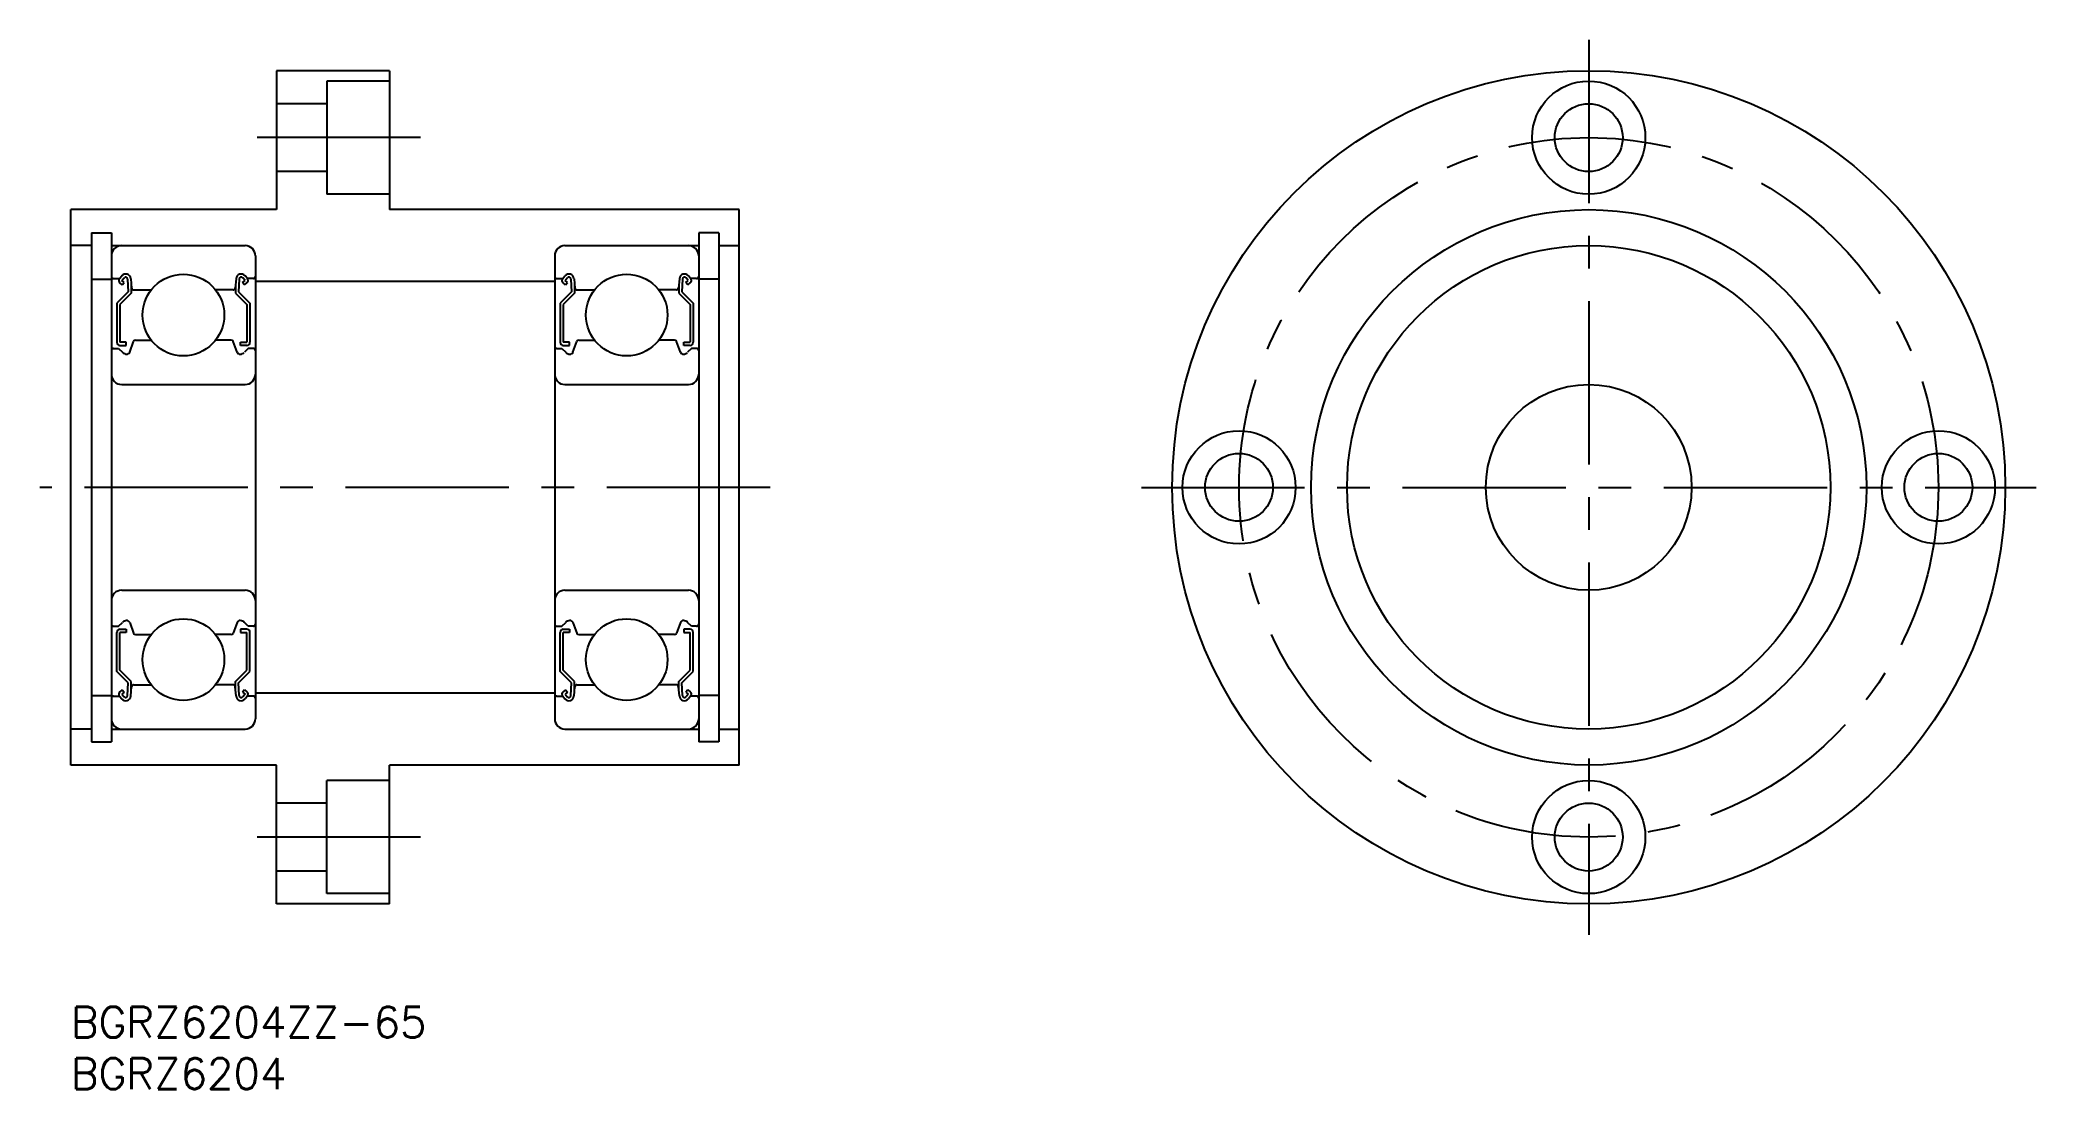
# Model space of a CAD drawing. Extents: x -3 to 191, y -8 to 94.
import ezdxf

# ---------------------------------------------------------------- set-up
doc = ezdxf.new("R2010")
doc.units = 0
doc.header["$LTSCALE"] = 0.5
doc.linetypes.add('CENTER', pattern=[50.8, 31.75, -6.35, 6.35, -6.35])
for name, color, linetype in [('MSM_CENTER', 1, 'CENTER'), ('MSM_CONTINUOUS', 7, 'CONTINUOUS'), ('MSM_PART_NUMBER', 7, 'CONTINUOUS')]:
    doc.layers.add(name, color=color, linetype=linetype)
doc.styles.get("Standard").update_dxf_attribs({"font": 'txt.shx', "height": 3, "bigfont": 'bigfont.shx'})

# ---------------------------------------------------------------- blocks, each defined once
blk = doc.blocks.new('*U2')
at = {"layer": 'MSM_PART_NUMBER'}
blk.add_text('BGRZ6204ZZ-65', height=3, dxfattribs=at).set_placement((0, -3))
blk = doc.blocks.new('*U3')
at = {"layer": 'MSM_PART_NUMBER'}
blk.add_text('BGRZ6204', height=3, dxfattribs=at).set_placement((0, -8))

msp = doc.modelspace()

# ---------------------------------------------------------------- linework, layer by layer
at = {"layer": 'MSM_CENTER'}
for p, q in [((147.59, 94), (147.59, 7)), ((34, 84.5), (17, 84.5)), ((68, 50.5), (-3, 50.5)), ((104.09, 50.5), (191.09, 50.5)), ((34, 16.5), (17, 16.5))]:
    msp.add_line(p, q, dxfattribs=at)
msp.add_circle((147.59, 50.5), 34, dxfattribs=at)
at = {"layer": 'MSM_CONTINUOUS'}
for p, q in [((31, 91), (20, 91)), ((20, 91), (20, 77.5)), ((31, 90), (24.9, 90)), ((24.9, 90), (24.9, 79)), ((28.25, 91), (28.25, 91)), ((31, 91), (31, 77.5)), ((24.9, 87.8), (20, 87.8)), ((24.9, 81.2), (20, 81.2)), ((31, 79), (24.9, 79)), ((0, 23.5), (0, 77.5)), ((20, 77.5), (0, 77.5)), ((65, 77.5), (31, 77.5)), ((65, 23.5), (65, 77.5)), ((2, 74), (0, 74)), ((2, 75.25), (2, 25.75)), ((2, 75.25), (3.95, 75.25)), ((3.95, 75.25), (3.95, 25.75)), ((3.95, 74), (16.95, 74)), ((48.05, 74), (61.05, 74)), ((61.05, 75.25), (61.05, 25.75)), ((63, 75.25), (61.05, 75.25)), ((63, 75.25), (63, 25.75)), ((63, 74), (65, 74)), ((17.95, 73), (17.95, 28)), ((47.05, 73), (47.05, 28)), ((2, 70.75), (3.95, 70.75)), ((4.15, 70.8), (4.73, 70.8)), ((4.73, 70.8), (4.95, 71.06)), ((5, 70.18), (4.77, 70.38)), ((4.96, 70.61), (5.18, 70.86)), ((5.19, 70.41), (4.96, 70.61)), ((5, 70.18), (5.19, 70.41)), ((5.53, 70.74), (5.58, 69.5)), ((5.83, 70.78), (5.91, 69.88)), ((5.88, 70.23), (5.88, 69.38)), ((16.07, 70.78), (15.99, 69.88)), ((16.02, 70.23), (16.02, 69.38)), ((16.37, 70.74), (16.32, 69.5)), ((16.71, 70.41), (16.94, 70.61)), ((16.9, 70.18), (16.71, 70.41)), ((16.94, 70.61), (16.72, 70.86)), ((16.9, 70.18), (17.13, 70.38)), ((17.17, 70.8), (16.95, 71.06)), ((17.75, 70.8), (17.17, 70.8)), ((47.05, 70.5), (17.95, 70.5)), ((47.25, 70.8), (47.83, 70.8)), ((47.83, 70.8), (48.05, 71.06)), ((48.1, 70.18), (47.87, 70.38)), ((48.06, 70.61), (48.28, 70.86)), ((48.29, 70.41), (48.06, 70.61)), ((48.1, 70.18), (48.29, 70.41)), ((48.63, 70.74), (48.68, 69.5)), ((48.93, 70.78), (49.01, 69.88)), ((48.98, 70.23), (48.98, 69.38)), ((59.17, 70.78), (59.09, 69.88)), ((59.12, 70.23), (59.12, 69.38)), ((59.47, 70.74), (59.42, 69.5)), ((59.81, 70.41), (60.04, 70.61)), ((60, 70.18), (59.81, 70.41)), ((60.04, 70.61), (59.82, 70.86)), ((60, 70.18), (60.23, 70.38)), ((60.27, 70.8), (60.05, 71.06)), ((60.85, 70.8), (60.27, 70.8)), ((63, 70.75), (61.05, 70.75)), ((5.58, 69.5), (4.48, 68.4)), ((4.48, 68.4), (4.48, 64.6)), ((5.88, 69.38), (4.78, 68.28)), ((4.78, 68.28), (4.78, 64.6)), ((6.11, 69.7), (7.83, 69.7)), ((15.79, 69.7), (14.07, 69.7)), ((16.02, 69.38), (17.12, 68.28)), ((16.32, 69.5), (17.42, 68.4)), ((17.12, 68.28), (17.12, 64.6)), ((17.42, 68.4), (17.42, 64.6)), ((48.68, 69.5), (47.58, 68.4)), ((47.58, 68.4), (47.58, 64.6)), ((48.98, 69.38), (47.88, 68.28)), ((47.88, 68.28), (47.88, 64.6)), ((49.21, 69.7), (50.93, 69.7)), ((58.89, 69.7), (57.17, 69.7)), ((59.12, 69.38), (60.22, 68.28)), ((59.42, 69.5), (60.52, 68.4)), ((60.22, 68.28), (60.22, 64.6)), ((60.52, 68.4), (60.52, 64.6)), ((5.4, 64.6), (4.78, 64.6)), ((4.78, 64.3), (5.4, 64.3)), ((5.4, 64.3), (5.4, 64.6)), ((5.73, 63.65), (6.1, 64.67)), ((6.29, 64.8), (7.83, 64.8)), ((15.61, 64.8), (14.07, 64.8)), ((16.17, 63.65), (15.8, 64.67)), ((16.5, 64.3), (16.5, 64.6)), ((16.5, 64.6), (17.12, 64.6)), ((17.12, 64.3), (16.5, 64.3)), ((48.5, 64.6), (47.88, 64.6)), ((47.88, 64.3), (48.5, 64.3)), ((48.5, 64.3), (48.5, 64.6)), ((48.83, 63.65), (49.2, 64.67)), ((49.39, 64.8), (50.93, 64.8)), ((58.71, 64.8), (57.17, 64.8)), ((59.27, 63.65), (58.9, 64.67)), ((59.6, 64.3), (59.6, 64.6)), ((59.6, 64.6), (60.22, 64.6)), ((60.22, 64.3), (59.6, 64.3)), ((4.15, 64), (4.65, 64)), ((4.65, 64), (5.02, 63.63)), ((17.25, 64), (16.88, 63.63)), ((17.75, 64), (17.25, 64)), ((47.25, 64), (47.75, 64)), ((47.75, 64), (48.12, 63.63)), ((60.35, 64), (59.98, 63.63)), ((60.85, 64), (60.35, 64)), ((4.95, 60.5), (16.95, 60.5)), ((48.05, 60.5), (60.05, 60.5)), ((4.95, 40.5), (16.95, 40.5)), ((48.05, 40.5), (60.05, 40.5)), ((4.15, 37), (4.65, 37)), ((4.65, 37), (5.02, 37.37)), ((5.73, 37.35), (6.1, 36.33)), ((16.17, 37.35), (15.8, 36.33)), ((17.25, 37), (16.88, 37.37)), ((17.75, 37), (17.25, 37)), ((47.25, 37), (47.75, 37)), ((47.75, 37), (48.12, 37.37)), ((48.83, 37.35), (49.2, 36.33)), ((59.27, 37.35), (58.9, 36.33)), ((60.35, 37), (59.98, 37.37)), ((60.85, 37), (60.35, 37)), ((4.48, 32.6), (4.48, 36.4)), ((4.78, 36.7), (5.4, 36.7)), ((4.78, 32.72), (4.78, 36.4)), ((5.4, 36.4), (4.78, 36.4)), ((5.4, 36.7), (5.4, 36.4)), ((6.29, 36.2), (7.83, 36.2)), ((15.61, 36.2), (14.07, 36.2)), ((16.5, 36.7), (16.5, 36.4)), ((17.12, 36.7), (16.5, 36.7)), ((16.5, 36.4), (17.12, 36.4)), ((17.12, 32.72), (17.12, 36.4)), ((17.42, 32.6), (17.42, 36.4)), ((47.58, 32.6), (47.58, 36.4)), ((47.88, 36.7), (48.5, 36.7)), ((47.88, 32.72), (47.88, 36.4)), ((48.5, 36.4), (47.88, 36.4)), ((48.5, 36.7), (48.5, 36.4)), ((49.39, 36.2), (50.93, 36.2)), ((58.71, 36.2), (57.17, 36.2)), ((59.6, 36.7), (59.6, 36.4)), ((60.22, 36.7), (59.6, 36.7)), ((59.6, 36.4), (60.22, 36.4)), ((60.22, 32.72), (60.22, 36.4)), ((60.52, 32.6), (60.52, 36.4)), ((5.58, 31.5), (4.48, 32.6)), ((5.88, 31.62), (4.78, 32.72)), ((5.53, 30.26), (5.58, 31.5)), ((5.83, 30.22), (5.91, 31.12)), ((5.88, 30.77), (5.88, 31.62)), ((6.11, 31.3), (7.83, 31.3)), ((15.79, 31.3), (14.07, 31.3)), ((16.07, 30.22), (15.99, 31.12)), ((16.02, 31.62), (17.12, 32.72)), ((16.02, 30.77), (16.02, 31.62)), ((16.32, 31.5), (17.42, 32.6)), ((16.37, 30.26), (16.32, 31.5)), ((48.68, 31.5), (47.58, 32.6)), ((48.98, 31.62), (47.88, 32.72)), ((48.63, 30.26), (48.68, 31.5)), ((48.93, 30.22), (49.01, 31.12)), ((48.98, 30.77), (48.98, 31.62)), ((49.21, 31.3), (50.93, 31.3)), ((58.89, 31.3), (57.17, 31.3)), ((59.17, 30.22), (59.09, 31.12)), ((59.12, 31.62), (60.22, 32.72)), ((59.12, 30.77), (59.12, 31.62)), ((59.42, 31.5), (60.52, 32.6)), ((59.47, 30.26), (59.42, 31.5)), ((2, 30.25), (3.95, 30.25)), ((4.15, 30.2), (4.73, 30.2)), ((4.73, 30.2), (4.95, 29.94)), ((5, 30.82), (4.77, 30.62)), ((5.19, 30.59), (4.96, 30.39)), ((4.96, 30.39), (5.18, 30.14)), ((5, 30.82), (5.19, 30.59)), ((16.9, 30.82), (16.71, 30.59)), ((16.71, 30.59), (16.94, 30.39)), ((16.94, 30.39), (16.72, 30.14)), ((16.9, 30.82), (17.13, 30.62)), ((17.17, 30.2), (16.95, 29.94)), ((17.75, 30.2), (17.17, 30.2)), ((47.05, 30.5), (17.95, 30.5)), ((47.25, 30.2), (47.83, 30.2)), ((47.83, 30.2), (48.05, 29.94)), ((48.1, 30.82), (47.87, 30.62)), ((48.29, 30.59), (48.06, 30.39)), ((48.06, 30.39), (48.28, 30.14)), ((48.1, 30.82), (48.29, 30.59)), ((60, 30.82), (59.81, 30.59)), ((59.81, 30.59), (60.04, 30.39)), ((60.04, 30.39), (59.82, 30.14)), ((60, 30.82), (60.23, 30.62)), ((60.27, 30.2), (60.05, 29.94)), ((60.85, 30.2), (60.27, 30.2)), ((63, 30.25), (61.05, 30.25)), ((2, 27), (0, 27)), ((2, 25.75), (3.95, 25.75)), ((3.95, 27), (16.95, 27)), ((8.25, 27), (8.25, 27)), ((48.05, 27), (61.05, 27)), ((51.35, 27), (51.35, 27)), ((63, 25.75), (61.05, 25.75)), ((63, 27), (65, 27)), ((20, 23.5), (0, 23.5)), ((20, 10), (20, 23.5)), ((31, 10), (31, 23.5)), ((65, 23.5), (31, 23.5)), ((31, 22), (24.9, 22)), ((24.9, 11), (24.9, 22)), ((24.9, 19.8), (20, 19.8)), ((24.9, 13.2), (20, 13.2)), ((31, 10), (20, 10)), ((31, 11), (24.9, 11))]:
    msp.add_line(p, q, dxfattribs=at)
for centre, radius in [((147.59, 50.5), 40.5), ((147.59, 84.5), 5.5), ((147.59, 84.5), 3.3), ((147.59, 50.5), 27), ((147.59, 50.5), 23.5), ((10.95, 67.25), 3.97), ((54.05, 67.25), 3.97), ((147.59, 50.5), 10), ((113.59, 50.5), 5.5), ((181.59, 50.5), 5.5), ((113.59, 50.5), 3.3), ((181.59, 50.5), 3.3), ((10.95, 33.75), 3.97), ((54.05, 33.75), 3.97), ((147.59, 16.5), 5.5), ((147.59, 16.5), 3.3)]:
    msp.add_circle(centre, radius, dxfattribs=at)
for centre, radius, start, end in [((4.95, 73), 1, 90, 180), ((16.95, 73), 1, 0, 90), ((48.05, 73), 1, 90, 180), ((60.05, 73), 1, 0, 90), ((4.15, 71), 0.2, 180, 270), ((4.96, 70.61), 0.3, 139.9098, 229.9963), ((5.33, 70.74), 0.5, 4.987, 139.9098), ((5.33, 70.74), 0.2, 2.3754, 139.9922), ((6.11, 69.9), 0.2, 184.987, 270), ((15.79, 69.9), 0.2, 270, 355.013), ((16.57, 70.74), 0.5, 40.0902, 175.013), ((16.57, 70.74), 0.2, 40.0078, 177.6246), ((16.94, 70.61), 0.3, 310.0037, 40.0902), ((17.75, 71), 0.2, 270, 0), ((47.25, 71), 0.2, 180, 270), ((48.06, 70.61), 0.3, 139.9098, 229.9963), ((48.43, 70.74), 0.5, 4.987, 139.9098), ((48.43, 70.74), 0.2, 2.3754, 139.9922), ((49.21, 69.9), 0.2, 184.987, 270), ((58.89, 69.9), 0.2, 270, 355.013), ((59.67, 70.74), 0.5, 40.0902, 175.013), ((59.67, 70.74), 0.2, 40.0078, 177.6246), ((60.04, 70.61), 0.3, 310.0037, 40.0902), ((60.85, 71), 0.2, 270, 0), ((4.78, 64.6), 0.3, 180, 270), ((6.29, 64.6), 0.2, 90, 160.0299), ((15.61, 64.6), 0.2, 19.9701, 90), ((17.12, 64.6), 0.3, 270, 0), ((47.88, 64.6), 0.3, 180, 270), ((49.39, 64.6), 0.2, 90, 160.0299), ((58.71, 64.6), 0.2, 19.9701, 90), ((60.22, 64.6), 0.3, 270, 0), ((4.15, 63.8), 0.2, 90, 180), ((5.45, 64.05), 0.6, 225, 267.9591), ((5.45, 63.75), 0.3, 265.5374, 340.0299), ((16.45, 63.75), 0.3, 199.9701, 274.4626), ((16.45, 64.05), 0.6, 272.0409, 315), ((17.75, 63.8), 0.2, 0, 90), ((47.25, 63.8), 0.2, 90, 180), ((48.55, 64.05), 0.6, 225, 267.9591), ((48.55, 63.75), 0.3, 265.5374, 340.0299), ((59.55, 63.75), 0.3, 199.9701, 274.4626), ((59.55, 64.05), 0.6, 272.0409, 315), ((60.85, 63.8), 0.2, 0, 90), ((4.95, 61.5), 1, 180, 270), ((16.95, 61.5), 1, 270, 0), ((48.05, 61.5), 1, 180, 270), ((60.05, 61.5), 1, 270, 0), ((4.95, 39.5), 1, 90, 180), ((16.95, 39.5), 1, 0, 90), ((48.05, 39.5), 1, 90, 180), ((60.05, 39.5), 1, 0, 90), ((4.15, 37.2), 0.2, 180, 270), ((5.45, 36.95), 0.6, 92.0409, 135), ((5.45, 37.25), 0.3, 19.9701, 94.4626), ((16.45, 37.25), 0.3, 85.5374, 160.0299), ((16.45, 36.95), 0.6, 45, 87.9591), ((17.75, 37.2), 0.2, 270, 0), ((47.25, 37.2), 0.2, 180, 270), ((48.55, 36.95), 0.6, 92.0409, 135), ((48.55, 37.25), 0.3, 19.9701, 94.4626), ((59.55, 37.25), 0.3, 85.5374, 160.0299), ((59.55, 36.95), 0.6, 45, 87.9591), ((60.85, 37.2), 0.2, 270, 0), ((4.78, 36.4), 0.3, 90, 180), ((6.29, 36.4), 0.2, 199.9701, 270), ((15.61, 36.4), 0.2, 270, 340.0299), ((17.12, 36.4), 0.3, 0, 90), ((47.88, 36.4), 0.3, 90, 180), ((49.39, 36.4), 0.2, 199.9701, 270), ((58.71, 36.4), 0.2, 270, 340.0299), ((60.22, 36.4), 0.3, 0, 90), ((6.11, 31.1), 0.2, 90, 175.013), ((15.79, 31.1), 0.2, 4.987, 90), ((49.21, 31.1), 0.2, 90, 175.013), ((58.89, 31.1), 0.2, 4.987, 90), ((4.15, 30), 0.2, 90, 180), ((4.96, 30.39), 0.3, 130.0037, 220.0902), ((5.33, 30.26), 0.5, 220.0902, 355.013), ((5.33, 30.26), 0.2, 220.0078, 357.6246), ((16.57, 30.26), 0.5, 184.987, 319.9098), ((16.57, 30.26), 0.2, 182.3754, 319.9922), ((16.94, 30.39), 0.3, 319.9098, 49.9963), ((17.75, 30), 0.2, 0, 90), ((47.25, 30), 0.2, 90, 180), ((48.06, 30.39), 0.3, 130.0037, 220.0902), ((48.43, 30.26), 0.5, 220.0902, 355.013), ((48.43, 30.26), 0.2, 220.0078, 357.6246), ((59.67, 30.26), 0.5, 184.987, 319.9098), ((59.67, 30.26), 0.2, 182.3754, 319.9922), ((60.04, 30.39), 0.3, 319.9098, 49.9963), ((60.85, 30), 0.2, 0, 90), ((4.95, 28), 1, 180, 270), ((16.95, 28), 1, 270, 0), ((48.05, 28), 1, 180, 270), ((60.05, 28), 1, 270, 0)]:
    msp.add_arc(centre, radius, start, end, dxfattribs=at)

# ---------------------------------------------------------------- block references
for name in ['*U2', '*U3']:
    msp.add_blockref(name, (0, 0), dxfattribs=at)

doc.saveas('drawing.dxf')
